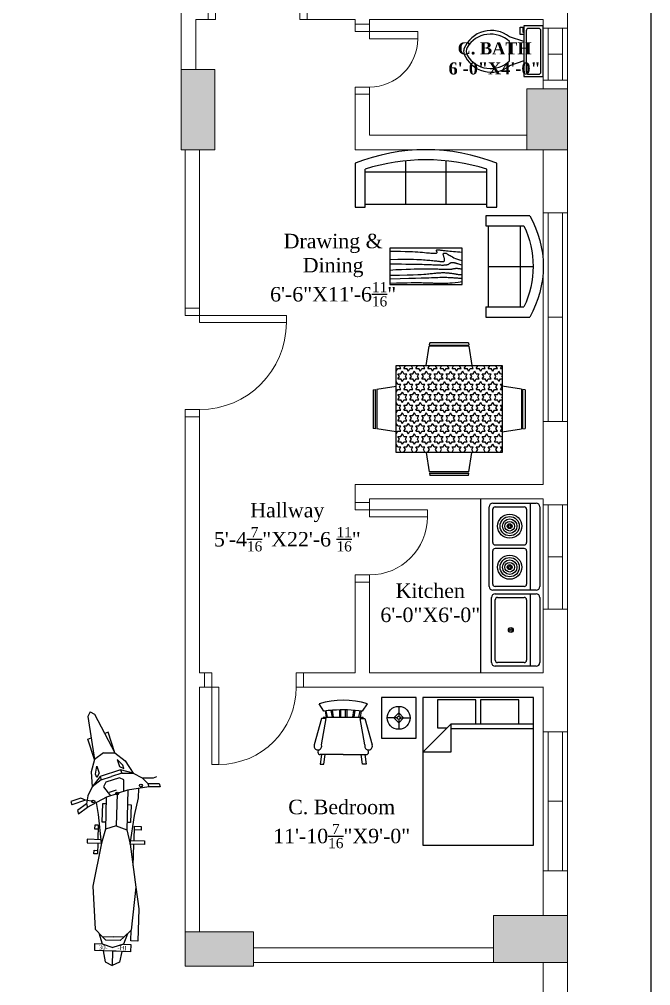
# Model space of a CAD drawing. Header units: inches. Extents: x -5775 to 2930, y 591 to 3437.
# Drawn here: x -5325.5 to -5063.8, y 2581.8 to 2982.1 of the extents above; entities that cross this region are included whole.
import ezdxf
from ezdxf.enums import TextEntityAlignment as Align

# ---------------------------------------------------------------- set-up
doc = ezdxf.new("R2010")
doc.units = ezdxf.units.IN
doc.header["$LTSCALE"] = 20
doc.header["$MEASUREMENT"] = 0
doc.layers.get('0').update_dxf_attribs({"lineweight": 5})
for name, color, linetype in [('Accesories', 27, 'Continuous'), ('AUDI', 27, 'Continuous'), ('Box Text', 25, 'Continuous'), ('KICHTHUOC', 100, 'Continuous'), ('MANH', 27, 'Continuous'), ('Text', 250, 'Continuous')]:
    doc.layers.add(name, color=color, linetype=linetype)
for name, color, linetype, lineweight in [('Door', 32, 'Continuous', 5), ('Pillar', 250, 'Continuous', 5), ('Window', 32, 'Continuous', 5)]:
    doc.layers.add(name, color=color, linetype=linetype, lineweight=lineweight)
doc.styles.get("Standard").update_dxf_attribs({"font": 'times.ttf', "height": 6})

# ---------------------------------------------------------------- blocks, each defined once
blk = doc.blocks.new('Window1')
at = {"layer": 'Window'}
for p, q in [((36, 10), (-36, 10)), ((-36, 10), (-36, 0)), ((36, 8), (-36, 8)), ((0, 2), (0, 8)), ((36, 0), (36, 10)), ((-36, 2), (36, 2)), ((-36, 0), (36, 0))]:
    blk.add_line(p, q, dxfattribs=at)
blk = doc.blocks.new('Door1')
at = {"layer": 'Door'}
for points in [[(-6, 6), (-3, 6), (-3, 38), (-6, 38)], [(-41, 0), (-38, 0), (-38, 6), (-41, 6)], [(-3, 0), (0, 0), (0, 6), (-3, 6)]]:
    blk.add_lwpolyline(points, close=True, dxfattribs=at)
blk.add_arc((-6, 6), 32, 90, 180, dxfattribs=at)
blk = doc.blocks.new('Door4')
at = {"layer": 'Door'}
for points in [[(0, -3), (0, 0), (-6, 0), (-6, -3)], [(-26, -6), (-6, -6), (-6, -3), (-26, -3)], [(0, -29), (0, -26), (-6, -26), (-6, -29)]]:
    blk.add_lwpolyline(points, close=True, dxfattribs=at)
blk.add_arc((-6, -6), 20, 180, 270, dxfattribs=at)
blk = doc.blocks.new('Door3')
at = {"layer": 'Door'}
for points in [[(0, -3), (0, 0), (-6, 0), (-6, -3)], [(-6, -6), (-6, -3), (-30, -3), (-30, -6)], [(0, -33), (0, -30), (-6, -30), (-6, -33)]]:
    blk.add_lwpolyline(points, close=True, dxfattribs=at)
blk.add_arc((-6, -6), 24, 180, 270, dxfattribs=at)
blk = doc.blocks.new('Door2')
at = {"layer": 'Door'}
for points in [[(-6, 6), (-3, 6), (-3, 42), (-6, 42)], [(-45, 0), (-42, 0), (-42, 6), (-45, 6)], [(-3, 0), (0, 0), (0, 6), (-3, 6)]]:
    blk.add_lwpolyline(points, close=True, dxfattribs=at)
blk.add_arc((-6, 6), 36, 90, 180, dxfattribs=at)
blk = doc.blocks.new('Toilet - top')
for p, q in [((9.5, -6), (9.5, -2)), ((-8, -8.5), (-8, -8)), ((-7, -8), (-7, -9.5)), ((-4, -8), (-6, -14)), ((4, -8), (6, -14)), ((-10, -8.5), (-8, -8.5)), ((-10, -9.5), (-10, -8.5)), ((-7, -9.5), (-10, -9.5)), ((4, -14), (-4, -14))]:
    blk.add_line(p, q)
blk.add_lwpolyline([(10.5, -8), (10.5, 0), (-10.5, 0), (-10.5, -8)], close=True)
for points in [[(-9.5, -2), (-9.5, -6)], [(8.5, -1), (-8.5, -1)], [(-8.5, -7), (8.5, -7)]]:
    blk.add_lwpolyline(points)
for centre, radius, start, end in [((-8.62, -1.88), 0.884, 81.8699, 188.1301), ((8.62, -1.88), 0.884, 351.8699, 98.1301), ((-8.62, -6.12), 0.884, 171.8699, 278.1301), ((8.62, -6.12), 0.884, 261.8699, 8.1301), ((3.52, -21.58), 12.17, 141.4691, 247.9714), ((4.2, -21.82), 11.33, 136.3677, 238.9468), ((-3.52, -21.58), 12.17, 292.0284, 38.5307), ((-4.2, -21.82), 11.33, 301.053, 43.6321), ((0, -27.88), 4, 245.7318, 294.2682), ((0, -29), 4, 254.8605, 285.1395)]:
    blk.add_arc(centre, radius, start, end)
blk = doc.blocks.new('Small_Dining_table_SZ')
at = {"layer": 'Accesories'}
h = blk.add_hatch(dxfattribs=at)
h.set_pattern_fill('STARS', color=256, scale=10, style=0)
h.set_pattern_definition([(0, (-1433.6131, -2025.2718), (0, 2.1650635), [1.25, -1.25]), (60, (-1433.6131, -2025.2718), (-1.875, 1.0825318), [1.25, -1.25]), (120, (-1432.9881, -2024.1892), (-1.875, -1.0825318), [1.25, -1.25])])
h.paths.add_polyline_path([(-22, 45.5), (-22, 9.5), (0, 9.5), (22, 9.5), (22, 45.5), (0, 45.5)])
at = {"layer": 'Accesories', "linetype": 'Continuous'}
for p, q in [((-9.4848, 45.49762), (-8.2345, 53.49926)), ((0, 53.5), (-8.2392, 53.5)), ((-8.1584, 54), (0, 54)), ((-8.1563, 53.99966), (-8, 55)), ((0, 55), (-8, 55)), ((8, 55), (0, 55)), ((0, 54), (8.1534, 54)), ((8.2304, 53.5), (0, 53.5)), ((8, 55), (8.1562, 54.00042)), ((8.2343, 53.50059), (9.4847, 45.49762)), ((-22, 45.5), (0, 45.5)), ((-22, 9.5), (-22, 45.5)), ((0, 45.5), (22, 45.5)), ((22, 45.5), (22, 9.5)), ((-30.0006, 35.73428), (-21.9976, 36.98474)), ((30.0006, 35.73428), (21.9976, 36.98474)), ((-31.5, 35.5), (-30.5005, 35.65617)), ((-31.5, 35.5), (-31.5, 19.5)), ((-30.5, 19.34157), (-30.5, 35.65338)), ((-30, 35.73041), (-30, 19.26085)), ((30, 35.73041), (30, 19.26085)), ((30.5, 19.34157), (30.5, 35.65338)), ((31.5, 35.5), (30.5004, 35.65617)), ((31.5, 35.5), (31.5, 19.5)), ((-30.4997, 19.34369), (-31.5, 19.5)), ((-21.9976, 18.01524), (-29.9993, 19.2655)), ((21.9976, 18.01524), (29.9993, 19.2655)), ((30.4997, 19.34369), (31.5, 19.5)), ((0, 9.5), (-22, 9.5)), ((-9.4848, 9.50238), (-8.2345, 1.50072)), ((22, 9.5), (0, 9.5)), ((8.2343, 1.4994), (9.4847, 9.50238)), ((0, 1.5), (-8.2392, 1.5)), ((-8.1584, 1), (0, 1)), ((-8.1563, 1.00033), (-8, 0)), ((0, 0), (-8, 0)), ((8.2304, 1.5), (0, 1.5)), ((0, 1), (8.1534, 1)), ((8, 0), (0, 0)), ((8, 0), (8.1562, 0.99956))]:
    blk.add_line(p, q, dxfattribs=at)
blk = doc.blocks.new('Sofa - Roundback Loveseat 5 ft.')
at = {"linetype": 'Continuous'}
for p, q in [((0, -32.44198), (0, -5.99998)), ((-24, -33.99998), (-24, -11.46958)), ((-23.9998, -13.38178), (23.99986, -13.38178)), ((24.00004, -33.99998), (24.00004, -11.46958)), ((-24, -32.44198), (24.00004, -32.44198))]:
    blk.add_line(p, q, dxfattribs=at)
for points in [[(-24, -33.99998), (-30, -33.99998), (-30, -7.99998)], [(30.00004, -7.99998), (30.00004, -33.99998), (24.00004, -33.99998)]]:
    blk.add_lwpolyline(points, dxfattribs=at)
for centre, radius, start, end in [((0, -60.24998), 60.24998, 60.13715, 119.8628), ((0, -61.38438), 55.38444, 64.32083, 115.6792)]:
    blk.add_arc(centre, radius, start, end, dxfattribs=at)
blk = doc.blocks.new('Sink-single - 30 in top')
blk.add_line((-15, -3.999996), (15, -3.999996))
for points in [[(-13.5, 0), (13.5, 0)], [(-15, -18.499996), (-15, -1.5)], [(15, -1.5), (15, -18.499996)], [(-13.5, -17.499996), (-13.5, -6.499996)], [(-12.5, -5.499996), (12.5, -5.499996)], [(13.5, -6.499996), (13.5, -17.499996)], [(13.5, -19.999996), (-13.5, -19.999996)], [(12.5, -18.499996), (-12.5, -18.499996)]]:
    blk.add_lwpolyline(points)
for radius in [1, 0.5]:
    blk.add_circle((0, -11.999996), radius)
for centre, radius, start, end in [((-13.5, -1.5), 1.5, 90, 180), ((13.5, -1.5), 1.5, 0, 90), ((-12.5, -6.499996), 1, 90, 180), ((12.5, -6.499996), 1, 0, 90), ((-13.5, -18.499996), 1.5, 180, 270), ((-12.5, -17.499996), 1, 180, 270), ((12.5, -17.499996), 1, 270, 0), ((13.5, -18.499996), 1.5, 270, 0)]:
    blk.add_arc(centre, radius, start, end)
blk = doc.blocks.new('Bed - Queen')
at = {"linetype": 'Continuous'}
for p, q in [((0, -80.00003), (0, 0)), ((0, 0), (59.99999, 0)), ((59.99999, 0), (59.99999, -80.00003)), ((7.99999, -1.2), (28.79998, -1.2)), ((7.99999, -14.4), (7.99999, -1.2)), ((28.79998, -1.2), (28.79998, -14.4)), ((31.19999, -1.2), (51.99999, -1.2)), ((31.19999, -14.4), (31.19999, -1.2)), ((51.99999, -1.2), (51.99999, -16.4)), ((0, -14.4), (44.8, -14.4)), ((59.99999, -29.6), (44.8, -14.4)), ((44.8, -14.4), (44.8, -29.6)), ((44.8, -16.8), (0, -16.8)), ((51.99999, -16.4), (46.79936, -16.4)), ((44.8, -29.6), (59.99999, -29.6)), ((59.99999, -80.00003), (0, -80.00003))]:
    blk.add_line(p, q, dxfattribs=at)
blk = doc.blocks.new('Lamp - Table')
at = {"linetype": 'Continuous'}
for p, q in [((0, 7), (0, 1)), ((-1, 0), (-7, 0)), ((0, 3), (-3, 0)), ((-3, 0), (0, -3)), ((3, 0), (0, 3)), ((0, -3), (3, 0)), ((1, 0), (7, 0)), ((0, -1), (0, -7))]:
    blk.add_line(p, q, dxfattribs=at)
for radius in [7, 1]:
    blk.add_circle((0, 0), radius, dxfattribs=at)
blk = doc.blocks.new('Chair - Rocking')
at = {"linetype": 'Continuous'}
for p, q in [((-8, -4.5), (-10, -1.5)), ((8, -4.5), (10, -1.5)), ((-9, -7.5), (-12, -18.49999)), ((-7, -7.5), (-9, -7.5)), ((-9, -18.49999), (-7, -7.5)), ((-8.23428, -6.99939), (-8.3093, -7.47958)), ((-8.23041, -7), (8.23915, -7)), ((-7.5, -4.5), (-7, -7)), ((-6.5, -7), (-7.02225, -4.43)), ((-4.5, -7), (-4.96674, -4.19951)), ((-4, -7), (-4.40532, -4.16272)), ((-1.5, -4.05012), (-1.5, -7)), ((-1, -7), (-1, -4.05012)), ((1, -7), (1, -4.04655)), ((1.5, -4.05012), (1.5, -7)), ((4, -7), (4.40187, -4.18694)), ((4.5, -7), (4.96761, -4.19437)), ((6.5, -7), (7, -4.4057)), ((7.5, -4.5), (7, -7)), ((7, -7.5), (9, -7.5)), ((9, -18.49999), (7, -7.5)), ((8.31071, -7.48854), (8.23449, -7.00073)), ((9, -7.5), (12, -18.49999)), ((-10.36644, -20.64523), (-10.5, -21.49999)), ((-9, -22.49999), (-9.5, -26.49999)), ((0, -22.49999), (-9.5, -22.49999)), ((-8, -26.49999), (-7.5, -22.49999)), ((0, -22.49999), (9.5, -22.49999)), ((8, -26.49999), (7.5, -22.49999)), ((9, -22.49999), (9.5, -26.49999)), ((10.5, -21.49999), (10.3575, -20.58798)), ((-9.5, -26.49999), (-8, -26.49999)), ((9.5, -26.49999), (8, -26.49999))]:
    blk.add_line(p, q, dxfattribs=at)
for centre, radius, start, end in [((0, -34.08333), 34.08333, 72.93847, 107.0615), ((0, -68.25004), 64.25, 82.84733, 93.92211), ((0, -68.25004), 64.25, 93.92211, 97.15267), ((-10.5, -18.99999), 1.58114, 161.5651, 18.43495), ((10.5, -18.99999), 1.58114, 161.5651, 18.43495), ((-9.5, -21.49999), 1, 180, 270), ((9.5, -21.49999), 1, 270, 0)]:
    blk.add_arc(centre, radius, start, end, dxfattribs=at)
blk = doc.blocks.new('A$C47DE687F')
at = {"layer": 'MANH'}
for p, q in [((313.9, 1951.8), (285.4, 1942.4)), ((370.5, 1781), (313.9, 1951.8)), ((143, 1895.1), (171.5, 1904.6)), ((199.7, 1724.3), (143, 1895.1)), ((417.8, 1638.6), (246.9, 1581.9)), ((522.1, 1610), (417.8, 1638.6)), ((417.8, 1638.6), (427.2, 1610.1)), ((246.9, 1581.9), (180.4, 1496.6)), ((256.4, 1553.4), (180.4, 1496.6)), ((246.9, 1581.9), (256.4, 1553.4)), ((256.4, 1553.4), (341.8, 1581.8)), ((408.2, 1572.2), (294.3, 1534.4)), ((427.2, 1610.1), (341.8, 1581.8)), ((446.1, 1553.2), (408.2, 1572.2)), ((427.2, 1610.1), (522.1, 1610)), ((446, 1458.3), (446.1, 1553.2)), ((522.1, 1610), (597.9, 1571.9)), ((597.9, 1571.9), (692.8, 1571.8)), ((597.9, 1571.9), (645.3, 1524.4)), ((692.8, 1571.8), (721.3, 1581.3)), ((180.4, 1496.6), (142.4, 1420.8)), ((294.3, 1534.4), (275.3, 1496.5)), ((275.3, 1496.5), (332.1, 1420.5)), ((379.6, 1467.9), (322.7, 1449)), ((474.5, 1467.8), (389.1, 1439.4)), ((479.9, 1466.8), (470.4, 1136.9)), ((654.8, 1496), (474.5, 1467.8)), ((645.3, 1524.4), (740.2, 1524.3)), ((645.3, 1524.4), (654.8, 1496)), ((749.6, 1495.8), (654.8, 1496)), ((740.2, 1524.3), (749.6, 1495.8)), ((85.4, 1401.9), (0, 1373.5)), ((123.3, 1382.9), (9.4, 1345.1)), ((123.3, 1382.9), (85.4, 1401.9)), ((189.7, 1373.3), (123.3, 1382.9)), ((142.4, 1420.8), (132.8, 1354.4)), ((142.2, 1325.9), (303.6, 1411.1)), ((298.2, 1412), (290.5, 1142.1)), ((303.6, 1411.1), (389.1, 1439.4)), ((389.1, 1439.4), (381.3, 1169.5)), ((0, 1373.5), (9.4, 1345.1)), ((132.8, 1354.4), (56.8, 1297.6)), ((56.8, 1297.6), (66.3, 1269.1)), ((66.3, 1269.1), (142.2, 1325.9)), ((132.8, 1354.4), (142.2, 1325.9)), ((201.4, 1174.7), (200.5, 1144.7)), ((200.5, 1144.7), (230.5, 1143.8)), ((231.4, 1173.8), (201.4, 1174.7)), ((231.4, 1173.8), (227.9, 1053.9)), ((290.5, 1142.1), (257.1, 1023)), ((381.3, 1169.5), (290.5, 1142.1)), ((381.3, 1169.5), (470.4, 1136.9)), ((470.4, 1136.9), (497, 1016.1)), ((531.2, 1165.2), (527.8, 1045.3)), ((590.4, 1133.5), (530.4, 1135.2)), ((531.2, 1165.2), (591.2, 1163.5)), ((591.2, 1163.5), (590.4, 1133.5)), ((138, 1056.5), (137.1, 1026.5)), ((257.9, 1053), (138, 1056.5)), ((137.1, 1026.5), (257.1, 1023)), ((257.1, 1023), (186.8, 664.9)), ((227.1, 1023.9), (224.5, 933.9)), ((616.9, 1012.7), (497, 1016.1)), ((497, 1016.1), (546.6, 654.6)), ((497.8, 1046.1), (617.8, 1042.7)), ((526.9, 1015.3), (521.8, 835.4)), ((617.8, 1042.7), (616.9, 1012.7)), ((194.5, 934.8), (195.4, 964.8)), ((224.5, 933.9), (194.5, 934.8)), ((195.4, 964.8), (225.3, 963.9)), ((186.8, 664.9), (206.4, 304.2)), ((546.6, 654.6), (506.3, 295.6)), ((546.6, 654.6), (571.4, 473.8)), ((571.4, 473.8), (563.7, 203.9)), ((206.4, 304.2), (264.7, 242.5)), ((235.5, 273.3), (262.9, 182.5)), ((475.4, 266.4), (442.9, 177.3)), ((506.3, 295.6), (444.6, 237.3)), ((503.7, 205.6), (506.3, 295.6)), ((201.2, 124.3), (203, 184.2)), ((203, 184.2), (262.9, 182.5)), ((262.9, 182.5), (352, 149.9)), ((293.8, 211.6), (264.7, 242.5)), ((264.7, 242.5), (354.6, 239.9)), ((413.7, 208.2), (293.8, 211.6)), ((442.9, 177.3), (352, 149.9)), ((444.6, 237.3), (354.6, 239.9)), ((444.6, 237.3), (413.7, 208.2)), ((442.9, 177.3), (502.8, 175.6)), ((502.8, 175.6), (501.1, 115.6)), ((563.7, 203.9), (503.7, 205.6)), ((501.1, 115.6), (201.2, 124.3)), ((273.2, 122.2), (288.6, 31.7)), ((351.2, 120), (347.7, 0)), ((429.2, 117.7), (408.6, 28.3)), ((288.6, 31.7), (347.7, 0)), ((408.6, 28.3), (347.7, 0))]:
    blk.add_line(p, q, dxfattribs=at)
for points in [[(162.3, 2122.8), (143.3, 2084.9), (199.7, 1724.3)], [(162.3, 2122.8), (200.2, 2103.7), (370.5, 1781)], [(275.7, 1781.1), (199.7, 1724.3), (171.1, 1620), (180.4, 1496.6)], [(275.7, 1781.1), (370.5, 1781), (455.8, 1714.4), (522.1, 1610)], [(436.8, 1676.5), (389.4, 1724), (408.3, 1667.1), (446.3, 1648), (436.8, 1676.5)], [(209, 1600.9), (218.6, 1667.3), (237.5, 1610.4), (218.5, 1572.5), (209, 1600.9)], [(497, 1016.1), (533.8, 1255.2), (568.1, 1404.3), (570.4, 1482.8)], [(257.1, 1023), (233.9, 1263.8), (216.7, 1365.2)], [(296.5, 1352), (266.5, 1352.9), (262.2, 1202.9), (292.2, 1202.1)], [(476.4, 1346.9), (506.4, 1346), (502.1, 1196.1), (472.1, 1196.9)]]:
    blk.add_lwpolyline(points, dxfattribs=at)
for centre in [(588.4, 1505.5), (189.7, 1373.3), (389.1, 1439.4)]:
    blk.add_circle(centre, 12, dxfattribs=at)
at = {"layer": 'MANH', "width": 0.9}
blk.add_text('30-___-HI', height=36, rotation=358.35623, dxfattribs=at).set_placement((351.2, 120), align=Align.BOTTOM_CENTER)
blk = doc.blocks.new('Motorbikeeee')
at = {"layer": 'KICHTHUOC', "xscale": 0.04950000000008004, "yscale": 0.04949999999985266, "zscale": 0.04950000000000002}
blk.add_blockref('A$C47DE687F', (-18.87, -57.89), dxfattribs=at)

msp = doc.modelspace()

# ---------------------------------------------------------------- hatches: boundary and pattern name
at = {"layer": 'Pillar'}
h = msp.add_hatch(dxfattribs=at)
h.set_pattern_fill('AR-SAND', color=256, style=0)
h.set_pattern_definition([(37.5, (-5616.3607, 2374.1199), (-0.0629934, 1.9268238), [0, -1.52, 0, -1.7, 0, -1.625]), (7.5, (-5616.3607, 2374.12), (1.769777, 2.822146), [0, -0.82, 0, -1.37, 0, -0.525]), (327.5, (-5617.5907, 2374.1199), (3.114142, 0.005659), [0, -0.5, 0, -1.8, 0, -2.35]), (317.5, (-5617.5907, 2374.12), (3.0061266, 0.8776756), [0, -0.25, 0, -1.18, 0, -1.35])])
h.paths.add_polyline_path([(-5098.36, 2419.56), (-5129.01, 2419.56), (-5129.01, 2400.12), (-5098.36, 2400.12)])
h.paths.add_polyline_path([(-5098.36, 2610.85), (-5129.01, 2610.85), (-5129.01, 2591.41), (-5098.36, 2591.41)])
h.paths.add_polyline_path([(-5228.36, 2412.6), (-5241.81, 2412.6), (-5241.81, 2374.12), (-5228.36, 2374.12)])
h.paths.add_polyline_path([(-5228.36, 2604.12), (-5256.78, 2604.12), (-5256.78, 2598.12), (-5256.78, 2589.9), (-5228.36, 2589.9)])
h.paths.add_polyline_path([(-5098.36, 2953.29), (-5108.36, 2953.29), (-5115.15, 2953.29), (-5115.15, 2928.12), (-5098.36, 2928.12)])
h.paths.add_polyline_path([(-5244.51, 2961.35), (-5258.36, 2961.35), (-5258.36, 2934.12), (-5258.36, 2928.12), (-5252.36, 2928.12), (-5244.51, 2928.12)])
h.paths.add_polyline_path([(-5456.36, 3118.12), (-5467.82, 3118.12), (-5467.82, 3108.12), (-5456.36, 3108.12)])
h.paths.add_polyline_path([(-5599.57, 2953.29), (-5616.36, 2953.29), (-5616.36, 2928.12), (-5599.57, 2928.12)])
h.paths.add_polyline_path([(-5456.36, 2961.35), (-5470.21, 2961.35), (-5470.21, 2928.12), (-5462.36, 2928.12), (-5456.36, 2928.12), (-5456.36, 2934.12)])
h.paths.add_polyline_path([(-5585.71, 2610.85), (-5616.36, 2610.85), (-5616.36, 2591.41), (-5585.71, 2591.41)])
h.paths.add_polyline_path([(-5457.94, 2604.12), (-5486.36, 2604.12), (-5486.36, 2589.9), (-5457.94, 2589.9)])
h.paths.add_polyline_path([(-5585.71, 2419.56), (-5616.36, 2419.56), (-5616.36, 2400.12), (-5585.71, 2400.12)])
h.paths.add_polyline_path([(-5472.91, 2412.6), (-5486.36, 2412.6), (-5486.36, 2374.12), (-5472.91, 2374.12)])

# ---------------------------------------------------------------- linework, layer by layer
for p, q in [((-5098.36, 3098.68), (-5098.36, 2348.12)), ((-5258.36, 3039.1), (-5258.36, 2934.12)), ((-5252.36, 2982.12), (-5252.36, 2961.35)), ((-5244.24, 2982.12), (-5252.36, 2982.12)), ((-5244.24, 2982.12), (-5252.36, 2982.12)), ((-5249.36, 2982.12), (-5252.36, 2982.12)), ((-5186.36, 2982.12), (-5209.24, 2982.12)), ((-5204.36, 2982.12), (-5209.24, 2982.12)), ((-5186.36, 2982.12), (-5186.36, 2977.07)), ((-5180.36, 2982.12), (-5180.36, 2974.07)), ((-5108.36, 2982.12), (-5180.36, 2982.12)), ((-5173.37, 2982.12), (-5180.36, 2982.12)), ((-5108.36, 2982.12), (-5108.36, 2953.29)), ((-5186.36, 2954.07), (-5186.36, 2928.12)), ((-5180.36, 2954.07), (-5180.36, 2934.12)), ((-5115.15, 2934.12), (-5180.36, 2934.12)), ((-5256.78, 2862.46), (-5256.78, 2928.12)), ((-5250.78, 2862.46), (-5250.78, 2928.12)), ((-5115.15, 2928.12), (-5186.36, 2928.12)), ((-5108.36, 2928.12), (-5108.36, 2789.41)), ((-5256.78, 2859.46), (-5256.78, 2862.46)), ((-5250.78, 2856.46), (-5250.78, 2862.46)), ((-5256.78, 2604.12), (-5256.78, 2820.46)), ((-5250.78, 2789.41), (-5250.78, 2820.46)), ((-5108.36, 2795.41), (-5108.36, 2789.41)), ((-5250.78, 2711.41), (-5250.78, 2789.41)), ((-5186.36, 2789.41), (-5186.36, 2778.95)), ((-5186.36, 2789.41), (-5108.36, 2789.41)), ((-5180.36, 2783.41), (-5180.36, 2775.95)), ((-5180.36, 2783.41), (-5108.36, 2783.41)), ((-5108.36, 2783.41), (-5108.36, 2723.41)), ((-5108.36, 2783.41), (-5108.36, 2711.41)), ((-5250.78, 2711.41), (-5250.78, 2772.12)), ((-5186.36, 2751.95), (-5186.36, 2711.41)), ((-5180.36, 2751.95), (-5180.36, 2711.41)), ((-5250.78, 2711.41), (-5245.74, 2711.41)), ((-5210.74, 2711.41), (-5186.36, 2711.41)), ((-5180.36, 2711.41), (-5108.36, 2711.41)), ((-5250.78, 2604.12), (-5250.78, 2705.41)), ((-5250.78, 2682.12), (-5250.78, 2705.41)), ((-5250.78, 2705.41), (-5242.74, 2705.41)), ((-5210.74, 2705.41), (-5108.36, 2705.41)), ((-5108.36, 2705.52), (-5108.36, 2610.85)), ((-5108.36, 2705.41), (-5108.36, 2703.31)), ((-5108.36, 2705.41), (-5108.36, 2682.12)), ((-5250.78, 2604.12), (-5250.78, 2676.12)), ((-5256.78, 2604.12), (-5256.78, 2636.92)), ((-5228.36, 2598.12), (-5228.36, 2597.12)), ((-5228.36, 2597.41), (-5129.01, 2597.41)), ((-5228.36, 2591.41), (-5129.01, 2591.41)), ((-5108.36, 2591.41), (-5108.36, 2419.56))]:
    msp.add_line(p, q)
at = {"layer": 'Accesories', "linetype": 'Continuous'}
for p, q in [((-5165.36, 2905.41), (-5165.36, 2923.5)), ((-5148.56, 2905.41), (-5148.56, 2923.5)), ((-5182.16, 2904.32), (-5182.16, 2920.09)), ((-5131.76, 2904.32), (-5131.76, 2920.09)), ((-5131.76, 2918.75), (-5182.16, 2918.75)), ((-5131.76, 2905.41), (-5182.16, 2905.41)), ((-5171.96, 2887.28), (-5171.96, 2872.28)), ((-5141.96, 2887.28), (-5171.96, 2887.28)), ((-5141.96, 2872.28), (-5141.96, 2887.28)), ((-5171.96, 2872.28), (-5141.96, 2872.28))]:
    msp.add_line(p, q, dxfattribs=at)
at = {"layer": 'Accesories'}
for p, q in [((-5134.4, 2783.41), (-5134.4, 2711.41)), ((-5113.76, 2781.64), (-5113.76, 2745.64)), ((-5128.26, 2764.39), (-5116.26, 2764.39)), ((-5116.26, 2762.89), (-5128.26, 2762.89))]:
    msp.add_line(p, q, dxfattribs=at)
at = {"layer": 'Accesories', "linetype": 'Continuous'}
for points in [[(-5186.36, 2922.52), (-5186.36, 2904.32), (-5182.16, 2904.32)], [(-5131.76, 2904.32), (-5127.56, 2904.32), (-5127.56, 2922.52)], [(-5171.96, 2886.08), (-5169.55, 2886.07), (-5167.45, 2886.05), (-5165.61, 2886.01), (-5164, 2885.96), (-5162.6, 2885.9), (-5161.37, 2885.83), (-5160.28, 2885.76), (-5159.29, 2885.68), (-5158.39, 2885.61), (-5157.55, 2885.53), (-5156.79, 2885.46), (-5156.1, 2885.4), (-5155.47, 2885.34), (-5154.92, 2885.29), (-5154.43, 2885.25), (-5154.01, 2885.22), (-5153.65, 2885.2), (-5153.36, 2885.19), (-5153.12, 2885.19), (-5152.92, 2885.21), (-5152.76, 2885.23), (-5152.64, 2885.26), (-5152.55, 2885.3), (-5152.48, 2885.35), (-5152.42, 2885.4), (-5152.38, 2885.46), (-5152.35, 2885.52), (-5152.34, 2885.59), (-5152.34, 2885.65), (-5152.34, 2885.72), (-5152.36, 2885.79), (-5152.38, 2885.85), (-5152.41, 2885.91), (-5152.44, 2885.97), (-5152.47, 2886.02), (-5152.51, 2886.08), (-5152.54, 2886.13), (-5152.57, 2886.18), (-5152.59, 2886.23), (-5152.61, 2886.28), (-5152.62, 2886.33), (-5152.62, 2886.38), (-5152.61, 2886.43), (-5152.59, 2886.47), (-5152.56, 2886.52), (-5152.52, 2886.55), (-5152.47, 2886.59), (-5152.41, 2886.62), (-5152.34, 2886.64), (-5152.26, 2886.65), (-5152.17, 2886.66), (-5152.06, 2886.67), (-5151.93, 2886.66), (-5151.78, 2886.65), (-5151.61, 2886.64), (-5151.41, 2886.62), (-5151.18, 2886.59), (-5150.92, 2886.55), (-5150.62, 2886.51), (-5150.28, 2886.47), (-5149.89, 2886.42), (-5149.45, 2886.37), (-5148.95, 2886.31), (-5148.39, 2886.25), (-5147.77, 2886.18), (-5147.08, 2886.12), (-5146.34, 2886.05), (-5145.54, 2885.98), (-5144.7, 2885.91), (-5143.82, 2885.83), (-5142.9, 2885.76), (-5141.96, 2885.68)], [(-5171.96, 2882.68), (-5168.67, 2882.74), (-5165.99, 2882.76), (-5163.83, 2882.76), (-5162.12, 2882.74), (-5160.76, 2882.69), (-5159.68, 2882.64), (-5158.8, 2882.58), (-5158.03, 2882.52), (-5157.3, 2882.45), (-5156.6, 2882.4), (-5155.93, 2882.34), (-5155.3, 2882.29), (-5154.7, 2882.23), (-5154.13, 2882.18), (-5153.6, 2882.13), (-5153.11, 2882.08), (-5152.65, 2882.03), (-5152.23, 2881.98), (-5151.85, 2881.94), (-5151.5, 2881.89), (-5151.18, 2881.86), (-5150.89, 2881.82), (-5150.64, 2881.8), (-5150.41, 2881.78), (-5150.21, 2881.77), (-5150.04, 2881.78), (-5149.89, 2881.79), (-5149.76, 2881.8), (-5149.65, 2881.83), (-5149.56, 2881.86), (-5149.48, 2881.9), (-5149.41, 2881.95), (-5149.35, 2882), (-5149.3, 2882.06), (-5149.27, 2882.14), (-5149.24, 2882.22), (-5149.22, 2882.32), (-5149.22, 2882.43), (-5149.23, 2882.56), (-5149.24, 2882.72), (-5149.27, 2882.89), (-5149.32, 2883.08), (-5149.36, 2883.28), (-5149.42, 2883.48), (-5149.48, 2883.69), (-5149.53, 2883.89), (-5149.59, 2884.08), (-5149.64, 2884.25), (-5149.69, 2884.4), (-5149.73, 2884.53), (-5149.76, 2884.65), (-5149.78, 2884.75), (-5149.79, 2884.84), (-5149.79, 2884.91), (-5149.77, 2884.98), (-5149.74, 2885.05), (-5149.7, 2885.11), (-5149.64, 2885.17), (-5149.57, 2885.22), (-5149.48, 2885.26), (-5149.39, 2885.29), (-5149.28, 2885.31), (-5149.17, 2885.32), (-5149.04, 2885.32), (-5148.91, 2885.29), (-5148.77, 2885.26), (-5148.62, 2885.2), (-5148.43, 2885.11), (-5148.22, 2885), (-5147.98, 2884.86), (-5147.69, 2884.69), (-5147.36, 2884.48), (-5146.98, 2884.24), (-5146.53, 2883.97), (-5146.01, 2883.68), (-5145.41, 2883.38), (-5144.72, 2883.08), (-5143.92, 2882.79), (-5143, 2882.52), (-5141.96, 2882.28)], [(-5171.96, 2880.88), (-5169.37, 2880.82), (-5167.15, 2880.77), (-5165.26, 2880.73), (-5163.66, 2880.7), (-5162.31, 2880.68), (-5161.15, 2880.67), (-5160.16, 2880.66), (-5159.28, 2880.65), (-5158.47, 2880.63), (-5157.73, 2880.62), (-5157.05, 2880.6), (-5156.41, 2880.58), (-5155.8, 2880.56), (-5155.22, 2880.53), (-5154.66, 2880.51), (-5154.11, 2880.48), (-5153.56, 2880.46), (-5153.02, 2880.43), (-5152.48, 2880.41), (-5151.96, 2880.39), (-5151.46, 2880.37), (-5150.98, 2880.36), (-5150.53, 2880.35), (-5150.11, 2880.35), (-5149.73, 2880.35), (-5149.38, 2880.36), (-5149.07, 2880.38), (-5148.79, 2880.4), (-5148.54, 2880.43), (-5148.32, 2880.46), (-5148.12, 2880.5), (-5147.94, 2880.55), (-5147.79, 2880.6), (-5147.66, 2880.66), (-5147.54, 2880.72), (-5147.44, 2880.79), (-5147.34, 2880.85), (-5147.25, 2880.92), (-5147.16, 2880.99), (-5147.08, 2881.05), (-5146.99, 2881.11), (-5146.89, 2881.17), (-5146.8, 2881.22), (-5146.69, 2881.27), (-5146.58, 2881.31), (-5146.45, 2881.34), (-5146.32, 2881.37), (-5146.18, 2881.38), (-5146.02, 2881.39), (-5145.85, 2881.39), (-5145.68, 2881.38), (-5145.5, 2881.36), (-5145.31, 2881.34), (-5145.12, 2881.3), (-5144.93, 2881.26), (-5144.74, 2881.22), (-5144.55, 2881.16), (-5144.35, 2881.1), (-5144.11, 2881.03), (-5143.84, 2880.95), (-5143.5, 2880.85), (-5143.08, 2880.75), (-5142.58, 2880.62), (-5141.96, 2880.48)], [(-5171.96, 2878.28), (-5169.4, 2878.42), (-5167.13, 2878.53), (-5165.13, 2878.62), (-5163.35, 2878.68), (-5161.79, 2878.73), (-5160.39, 2878.77), (-5159.15, 2878.79), (-5158.01, 2878.8), (-5156.96, 2878.8), (-5156, 2878.8), (-5155.1, 2878.79), (-5154.26, 2878.77), (-5153.49, 2878.75), (-5152.77, 2878.73), (-5152.09, 2878.71), (-5151.44, 2878.68), (-5150.83, 2878.66), (-5150.26, 2878.63), (-5149.71, 2878.61), (-5149.2, 2878.59), (-5148.72, 2878.58), (-5148.27, 2878.57), (-5147.86, 2878.57), (-5147.48, 2878.58), (-5147.13, 2878.6), (-5146.82, 2878.62), (-5146.53, 2878.65), (-5146.27, 2878.69), (-5146.03, 2878.73), (-5145.81, 2878.77), (-5145.61, 2878.81), (-5145.42, 2878.85), (-5145.24, 2878.88), (-5145.07, 2878.92), (-5144.9, 2878.94), (-5144.73, 2878.97), (-5144.55, 2878.98), (-5144.38, 2878.99), (-5144.19, 2878.99), (-5143.99, 2878.98), (-5143.77, 2878.97), (-5143.54, 2878.94), (-5143.31, 2878.91), (-5143.09, 2878.88), (-5142.88, 2878.84), (-5142.68, 2878.81), (-5142.51, 2878.78), (-5142.38, 2878.75), (-5142.28, 2878.73), (-5142.21, 2878.71), (-5142.16, 2878.7), (-5142.13, 2878.69), (-5142.1, 2878.69), (-5142.07, 2878.68), (-5142.02, 2878.68), (-5141.96, 2878.68)], [(-5171.96, 2876.08), (-5167.96, 2876.16), (-5164.76, 2876.23), (-5162.25, 2876.31), (-5160.34, 2876.38), (-5158.9, 2876.45), (-5157.83, 2876.52), (-5157.02, 2876.58), (-5156.36, 2876.65), (-5155.76, 2876.71), (-5155.2, 2876.77), (-5154.68, 2876.82), (-5154.18, 2876.87), (-5153.71, 2876.92), (-5153.26, 2876.97), (-5152.83, 2877.01), (-5152.41, 2877.05), (-5152, 2877.08), (-5151.6, 2877.12), (-5151.2, 2877.14), (-5150.81, 2877.17), (-5150.42, 2877.18), (-5150.02, 2877.19), (-5149.62, 2877.19), (-5149.21, 2877.18), (-5148.79, 2877.17), (-5148.37, 2877.14), (-5147.95, 2877.11), (-5147.54, 2877.07), (-5147.13, 2877.03), (-5146.74, 2876.98), (-5146.37, 2876.93), (-5146.02, 2876.88), (-5145.7, 2876.83), (-5145.4, 2876.78), (-5145.13, 2876.73), (-5144.87, 2876.68), (-5144.62, 2876.64), (-5144.38, 2876.59), (-5144.14, 2876.54), (-5143.9, 2876.5), (-5143.66, 2876.46), (-5143.41, 2876.42), (-5143.16, 2876.39), (-5142.92, 2876.37), (-5142.67, 2876.37), (-5142.43, 2876.38), (-5142.19, 2876.42), (-5141.96, 2876.48)], [(-5171.96, 2874.68), (-5167.64, 2874.76), (-5164.11, 2874.83), (-5161.26, 2874.9), (-5158.99, 2874.97), (-5157.2, 2875.03), (-5155.78, 2875.09), (-5154.64, 2875.14), (-5153.68, 2875.18), (-5152.8, 2875.22), (-5151.99, 2875.24), (-5151.24, 2875.26), (-5150.55, 2875.27), (-5149.92, 2875.27), (-5149.33, 2875.27), (-5148.78, 2875.26), (-5148.28, 2875.25), (-5147.81, 2875.23), (-5147.36, 2875.22), (-5146.95, 2875.2), (-5146.55, 2875.18), (-5146.16, 2875.15), (-5145.79, 2875.12), (-5145.41, 2875.1), (-5145.04, 2875.07), (-5144.66, 2875.03), (-5144.28, 2875), (-5143.89, 2874.97), (-5143.5, 2874.94), (-5143.11, 2874.92), (-5142.72, 2874.9), (-5142.34, 2874.89), (-5141.96, 2874.88)], [(-5171.96, 2872.88), (-5169.12, 2872.95), (-5166.74, 2873), (-5164.76, 2873.03), (-5163.12, 2873.05), (-5161.78, 2873.06), (-5160.65, 2873.07), (-5159.7, 2873.06), (-5158.86, 2873.05), (-5158.08, 2873.03), (-5157.35, 2873.02), (-5156.66, 2873), (-5156.01, 2872.98), (-5155.4, 2872.96), (-5154.83, 2872.93), (-5154.29, 2872.91), (-5153.78, 2872.88), (-5153.29, 2872.86), (-5152.82, 2872.83), (-5152.35, 2872.81), (-5151.89, 2872.79), (-5151.42, 2872.78), (-5150.94, 2872.77), (-5150.43, 2872.76), (-5149.89, 2872.77), (-5149.31, 2872.78), (-5148.67, 2872.8), (-5147.93, 2872.84), (-5147.08, 2872.91), (-5146.08, 2873), (-5144.91, 2873.12), (-5143.55, 2873.28), (-5141.96, 2873.48)]]:
    msp.add_lwpolyline(points, dxfattribs=at)
at = {"layer": 'Accesories'}
for points in [[(-5130.76, 2747.14), (-5130.76, 2780.14)], [(-5129.26, 2781.64), (-5111.26, 2781.64)], [(-5129.26, 2765.39), (-5129.26, 2779.14)], [(-5128.26, 2780.14), (-5116.26, 2780.14)], [(-5115.26, 2779.14), (-5115.26, 2765.39)], [(-5109.76, 2780.14), (-5109.76, 2747.14)], [(-5129.26, 2748.14), (-5129.26, 2761.89)], [(-5115.26, 2761.89), (-5115.26, 2748.14)], [(-5116.26, 2747.14), (-5128.26, 2747.14)], [(-5111.26, 2745.64), (-5129.26, 2745.64)]]:
    msp.add_lwpolyline(points, dxfattribs=at)
msp.add_lwpolyline([(-5175.4, 2684.31), (-5161.08, 2684.31), (-5161.08, 2701.15), (-5175.4, 2701.15)], close=True, dxfattribs=at)
for centre, radius in [((-5122.26, 2772.14), 5), ((-5122.26, 2772.14), 4), ((-5122.26, 2772.14), 3), ((-5122.26, 2772.14), 2), ((-5122.26, 2772.14), 1), ((-5122.26, 2772.14), 0.5), ((-5122.26, 2755.14), 5), ((-5122.26, 2755.14), 4), ((-5122.26, 2755.14), 3), ((-5122.26, 2755.14), 2), ((-5122.26, 2755.14), 1), ((-5122.26, 2755.14), 0.5)]:
    msp.add_circle(centre, radius, dxfattribs=at)
at = {"layer": 'Accesories', "linetype": 'Continuous'}
for centre, radius, start, end in [((-5156.96, 2848.14), 79.97, 68.4314, 111.5686), ((-5156.96, 2839.08), 84.84, 72.7203, 107.2797)]:
    msp.add_arc(centre, radius, start, end, dxfattribs=at)
at = {"layer": 'Accesories'}
for centre, radius, start, end in [((-5129.26, 2780.14), 1.5, 90, 180), ((-5128.26, 2779.14), 1, 90, 180), ((-5116.26, 2779.14), 1, 0, 90), ((-5111.26, 2780.14), 1.5, 0, 90), ((-5128.26, 2765.39), 1, 180, 270), ((-5128.26, 2761.89), 1, 90, 180), ((-5116.26, 2765.39), 1, 270, 0), ((-5116.26, 2761.89), 1, 0, 90), ((-5129.26, 2747.14), 1.5, 180, 270), ((-5128.26, 2748.14), 1, 180, 270), ((-5116.26, 2748.14), 1, 270, 0), ((-5111.26, 2747.14), 1.5, 270, 0)]:
    msp.add_arc(centre, radius, start, end, dxfattribs=at)
at = {"layer": 'Box Text'}
msp.add_lwpolyline([(-5653.13, 3182.86), (-5063.82, 3182.86), (-5063.82, 2314.73), (-5653.13, 2314.73)], close=True, dxfattribs=at)
at = {"layer": 'Pillar'}
for p, q in [((-5244.51, 2961.35), (-5258.36, 2961.35)), ((-5258.36, 2961.35), (-5258.36, 2934.12)), ((-5244.51, 2928.12), (-5244.51, 2961.35)), ((-5098.36, 2953.29), (-5115.15, 2953.29)), ((-5115.15, 2953.29), (-5115.15, 2928.12)), ((-5098.36, 2928.12), (-5098.36, 2953.29)), ((-5258.36, 2934.12), (-5258.36, 2928.12)), ((-5252.36, 2928.12), (-5258.36, 2928.12)), ((-5252.36, 2928.12), (-5244.51, 2928.12)), ((-5115.15, 2928.12), (-5098.36, 2928.12)), ((-5098.36, 2610.85), (-5129.01, 2610.85)), ((-5129.01, 2610.85), (-5129.01, 2591.41)), ((-5098.36, 2591.41), (-5098.36, 2610.85)), ((-5228.36, 2604.12), (-5256.78, 2604.12)), ((-5256.78, 2604.12), (-5256.78, 2589.9)), ((-5228.36, 2589.9), (-5228.36, 2604.12)), ((-5129.01, 2591.41), (-5098.36, 2591.41)), ((-5256.78, 2589.9), (-5228.36, 2589.9))]:
    msp.add_line(p, q, dxfattribs=at)

# ---------------------------------------------------------------- block references
at = {"xscale": -1}
for name, p in [('Door1', (-5247.24, 2982.12)), ('Door3', (-5186.36, 2781.95))]:
    msp.add_blockref(name, p, dxfattribs=at)
at = {"rotation": 270}
for name, p, xscale in [('Door2', (-5256.78, 2862.46), -1), ('Window1', (-5108.36, 2658.19), -0.8000000000001819)]:
    msp.add_blockref(name, p, dxfattribs=dict(at, xscale=xscale))
at = {"layer": 'Accesories', "rotation": 270}
for name, p in [('Toilet - top', (-5108.36, 2968.89)), ('Sink-single - 30 in top', (-5109.76, 2729.11))]:
    msp.add_blockref(name, p, dxfattribs=at)
at = {"layer": 'Accesories', "xscale": -0.6999999999998181, "yscale": 0.7000000000007276, "zscale": 0.7, "rotation": 270}
msp.add_blockref('Sofa - Roundback Loveseat 5 ft.', (-5108.36, 2879.78), dxfattribs=at)
at = {"layer": 'Accesories'}
for name, p in [('Small_Dining_table_SZ', (-5147.36, 2793.16)), ('Chair - Rocking', (-5191.25, 2700.01))]:
    msp.add_blockref(name, p, dxfattribs=at)
for name, p, xscale, yscale, zscale in [('Bed - Queen', (-5112.4, 2701.15), -0.7644000000000233, 0.7644000000000233, 0.7643999999999999), ('Lamp - Table', (-5168.24, 2692.73), 0.6804000000011001, 0.6804000000011001, 0.6804000000000016)]:
    msp.add_blockref(name, p, dxfattribs=dict(at, xscale=xscale, yscale=yscale, zscale=zscale))
at = {"layer": 'AUDI'}
msp.add_blockref('Motorbikeeee', (-5285.33, 2648), dxfattribs=at)
at = {"layer": 'Door', "xscale": -1}
msp.add_blockref('Door4', (-5186.36, 2980.07), dxfattribs=at)
at = {"layer": 'Door', "rotation": 180}
msp.add_blockref('Door1', (-5248.74, 2711.41), dxfattribs=at)
at = {"layer": 'Pillar', "rotation": 270}
for p, xscale in [((-5108.36, 2967.7), -0.3000000000001819), ((-5108.36, 2858.76), -1.199999999999818), ((-5108.36, 2759.41), -0.599999999999909)]:
    msp.add_blockref('Window1', p, dxfattribs=dict(at, xscale=xscale))

# ---------------------------------------------------------------- texts
at = {"layer": 'Text', "attachment_point": 2}
for s, insert, char_height, width in [('{\\fTimes New Roman|b1|i0|c0|p18;C. BATH\\P6\'-0"X4\'-0"}', (-5128.5, 2972.62), 5, 35.7897), ('\\A1;Drawing & Dining\\P6\'-6"X11\'-6{\\H0.7x;\\S11/16;}"', (-5195.42, 2893.28), 6, 54.756), ('\\A1;Hallway\\P5\'-4{\\H0.7x;\\S7/16;}"X22\'-6 {\\H0.7x;\\S11/16;}"', (-5214.42, 2781.77), 6, 61.3054), ('Kitchen\\P6\'-0"X6\'-0"', (-5155.16, 2748.41), 6, 37.6198), ('\\A1;C. Bedroom\\P11\'-10{\\H0.7x;\\S7/16;}"X9\'-0"', (-5191.88, 2658.8), 6, 61.7856)]:
    msp.add_mtext(s, dxfattribs=dict(at, insert=insert, char_height=char_height, width=width))

doc.saveas('drawing.dxf')
